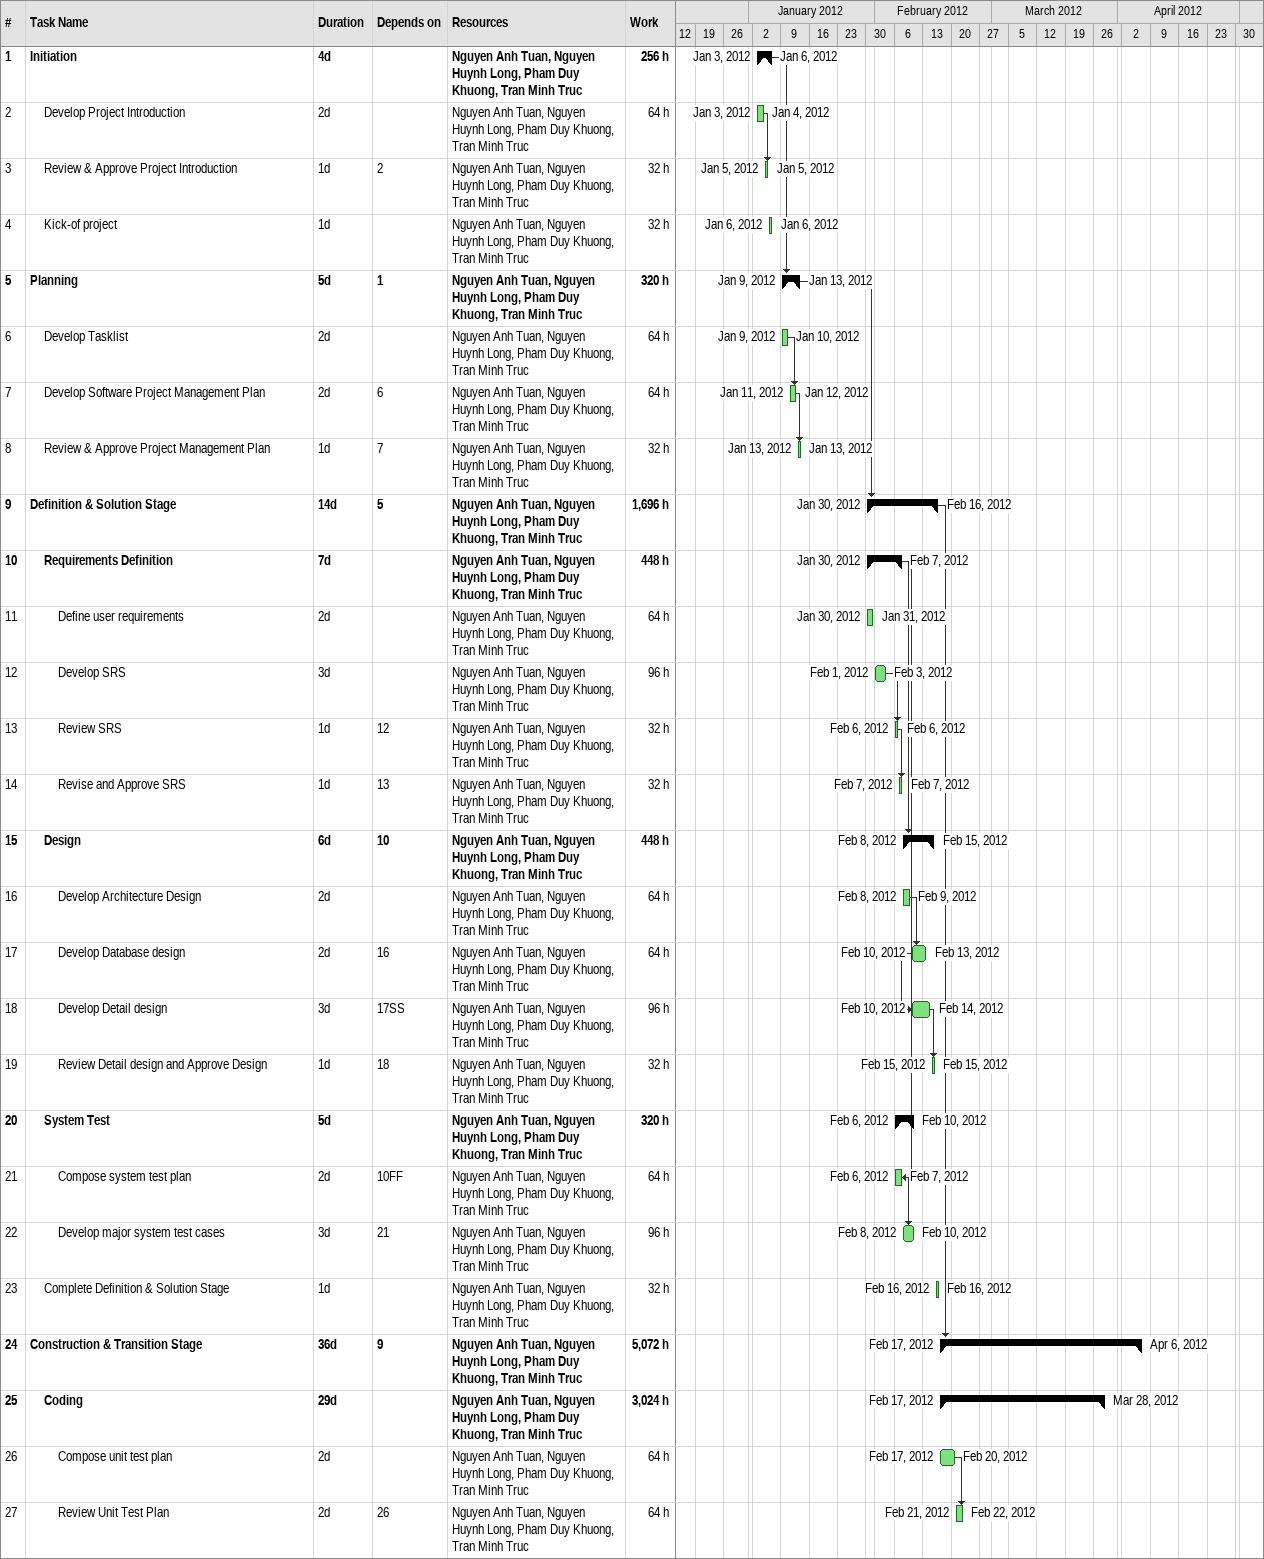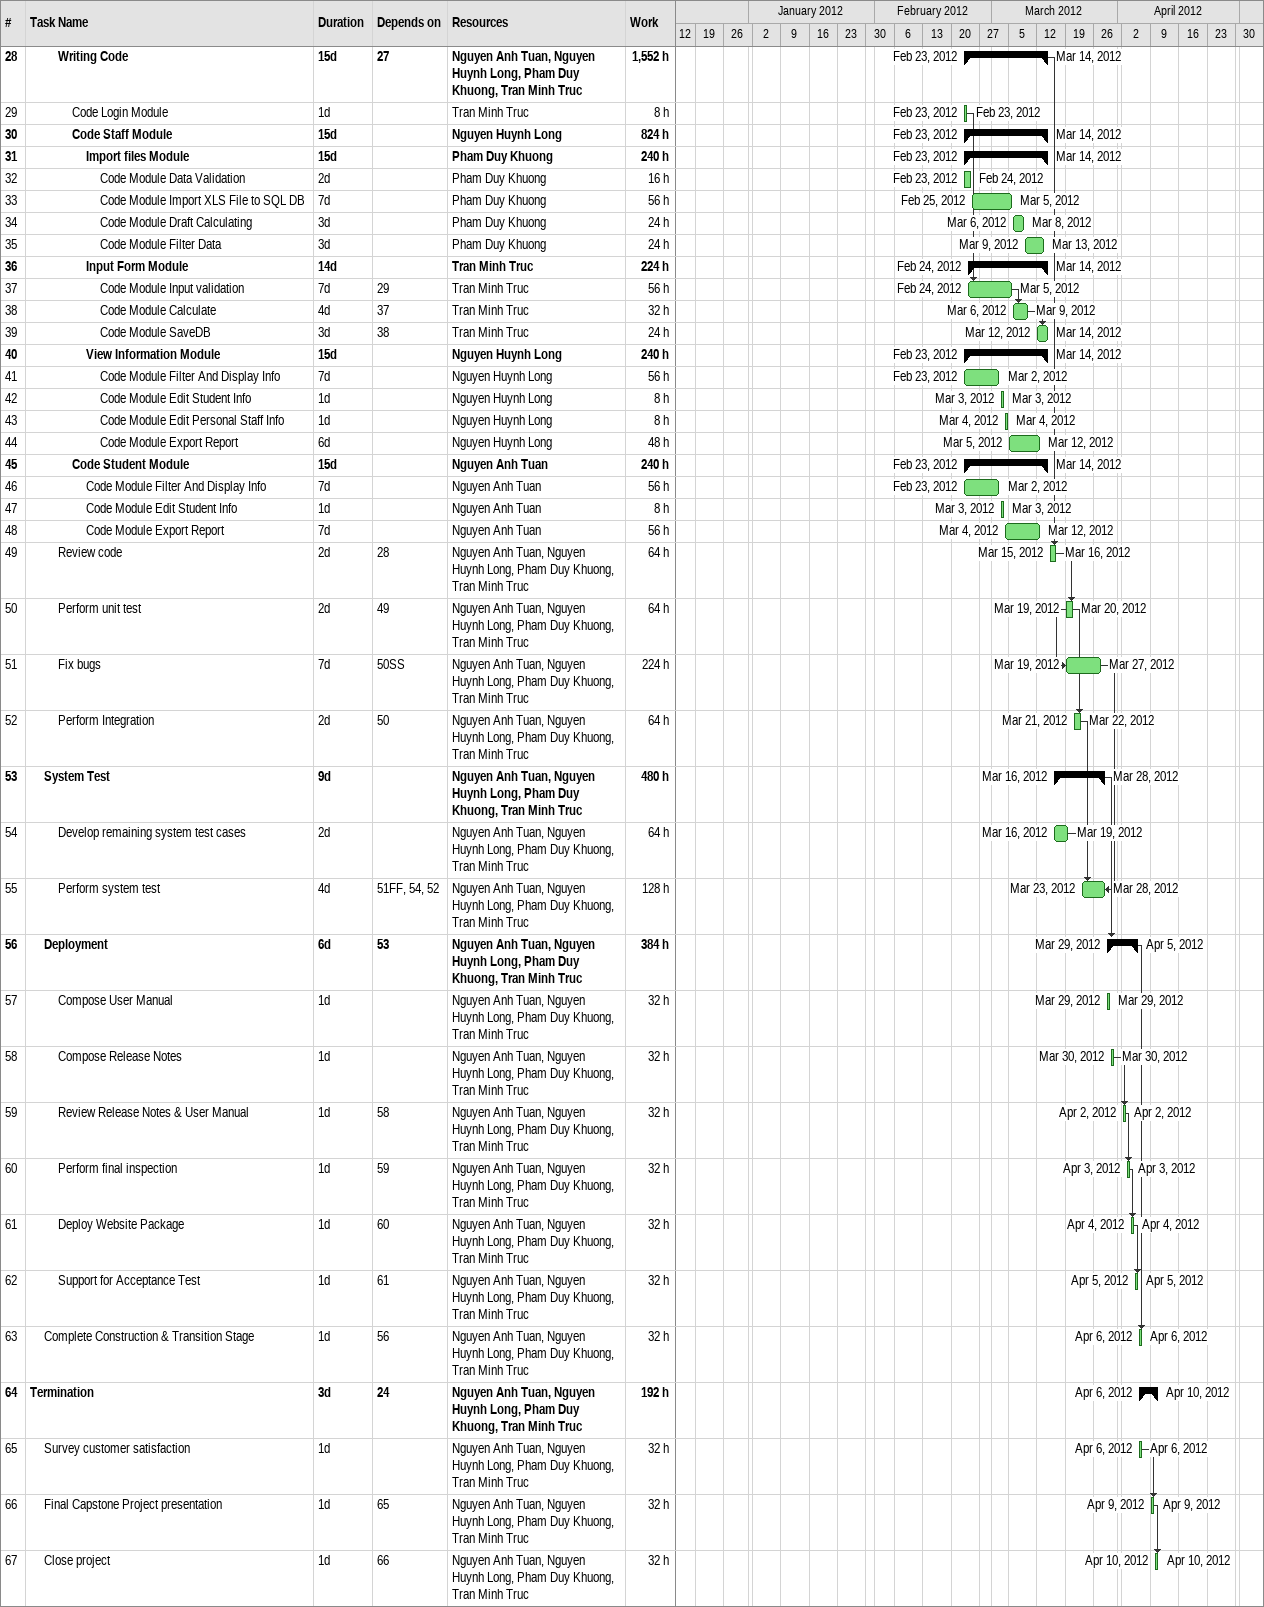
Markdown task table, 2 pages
| ID | Level | Task | Duration | Start | Finish | Predecessors | Resources | Work (h) |
|---|---|---|---|---|---|---|---|---|
| 1 | 1 | **Initiation** | 4d | 2012-01-03 | 2012-01-06 |  | Nguyen Anh Tuan, Nguyen Huynh Long, Pham Duy Khuong, Tran Minh Truc | 256 |
| 2 | 2 | Develop Project Introduction | 2d | 2012-01-03 | 2012-01-04 |  | Nguyen Anh Tuan, Nguyen Huynh Long, Pham Duy Khuong, Tran Minh Truc | 64 |
| 3 | 2 | Review & Approve Project Introduction | 1d | 2012-01-05 | 2012-01-05 | 2 | Nguyen Anh Tuan, Nguyen Huynh Long, Pham Duy Khuong, Tran Minh Truc | 32 |
| 4 | 2 | Kick-of project | 1d | 2012-01-06 | 2012-01-06 |  | Nguyen Anh Tuan, Nguyen Huynh Long, Pham Duy Khuong, Tran Minh Truc | 32 |
| 5 | 1 | **Planning** | 5d | 2012-01-09 | 2012-01-13 | 1 | Nguyen Anh Tuan, Nguyen Huynh Long, Pham Duy Khuong, Tran Minh Truc | 320 |
| 6 | 2 | Develop Tasklist | 2d | 2012-01-09 | 2012-01-10 |  | Nguyen Anh Tuan, Nguyen Huynh Long, Pham Duy Khuong, Tran Minh Truc | 64 |
| 7 | 2 | Develop Software Project Management Plan | 2d | 2012-01-11 | 2012-01-12 | 6 | Nguyen Anh Tuan, Nguyen Huynh Long, Pham Duy Khuong, Tran Minh Truc | 64 |
| 8 | 2 | Review & Approve Project Management Plan | 1d | 2012-01-13 | 2012-01-13 | 7 | Nguyen Anh Tuan, Nguyen Huynh Long, Pham Duy Khuong, Tran Minh Truc | 32 |
| 9 | 1 | **Definition & Solution Stage** | 14d | 2012-01-30 | 2012-02-16 | 5 | Nguyen Anh Tuan, Nguyen Huynh Long, Pham Duy Khuong, Tran Minh Truc | 1696 |
| 10 | 2 | **Requirements Definition** | 7d | 2012-01-30 | 2012-02-07 |  | Nguyen Anh Tuan, Nguyen Huynh Long, Pham Duy Khuong, Tran Minh Truc | 448 |
| 11 | 3 | Define user requirements | 2d | 2012-01-30 | 2012-01-31 |  | Nguyen Anh Tuan, Nguyen Huynh Long, Pham Duy Khuong, Tran Minh Truc | 64 |
| 12 | 3 | Develop SRS | 3d | 2012-02-01 | 2012-02-03 |  | Nguyen Anh Tuan, Nguyen Huynh Long, Pham Duy Khuong, Tran Minh Truc | 96 |
| 13 | 3 | Review SRS | 1d | 2012-02-06 | 2012-02-06 | 12 | Nguyen Anh Tuan, Nguyen Huynh Long, Pham Duy Khuong, Tran Minh Truc | 32 |
| 14 | 3 | Revise and Approve SRS | 1d | 2012-02-07 | 2012-02-07 | 13 | Nguyen Anh Tuan, Nguyen Huynh Long, Pham Duy Khuong, Tran Minh Truc | 32 |
| 15 | 2 | **Design** | 6d | 2012-02-08 | 2012-02-15 | 10 | Nguyen Anh Tuan, Nguyen Huynh Long, Pham Duy Khuong, Tran Minh Truc | 448 |
| 16 | 3 | Develop Architecture Design | 2d | 2012-02-08 | 2012-02-09 |  | Nguyen Anh Tuan, Nguyen Huynh Long, Pham Duy Khuong, Tran Minh Truc | 64 |
| 17 | 3 | Develop Database design | 2d | 2012-02-10 | 2012-02-13 | 16 | Nguyen Anh Tuan, Nguyen Huynh Long, Pham Duy Khuong, Tran Minh Truc | 64 |
| 18 | 3 | Develop Detail design | 3d | 2012-02-10 | 2012-02-14 | 17SS | Nguyen Anh Tuan, Nguyen Huynh Long, Pham Duy Khuong, Tran Minh Truc | 96 |
| 19 | 3 | Review Detail design and Approve Design | 1d | 2012-02-15 | 2012-02-15 | 18 | Nguyen Anh Tuan, Nguyen Huynh Long, Pham Duy Khuong, Tran Minh Truc | 32 |
| 20 | 2 | **System Test** | 5d | 2012-02-06 | 2012-02-10 |  | Nguyen Anh Tuan, Nguyen Huynh Long, Pham Duy Khuong, Tran Minh Truc | 320 |
| 21 | 3 | Compose system test plan | 2d | 2012-02-06 | 2012-02-07 | 10FF | Nguyen Anh Tuan, Nguyen Huynh Long, Pham Duy Khuong, Tran Minh Truc | 64 |
| 22 | 3 | Develop major system test cases | 3d | 2012-02-08 | 2012-02-10 | 21 | Nguyen Anh Tuan, Nguyen Huynh Long, Pham Duy Khuong, Tran Minh Truc | 96 |
| 23 | 2 | Complete Definition & Solution Stage | 1d | 2012-02-16 | 2012-02-16 |  | Nguyen Anh Tuan, Nguyen Huynh Long, Pham Duy Khuong, Tran Minh Truc | 32 |
| 24 | 1 | **Construction & Transition Stage** | 36d | 2012-02-17 | 2012-04-06 | 9 | Nguyen Anh Tuan, Nguyen Huynh Long, Pham Duy Khuong, Tran Minh Truc | 5072 |
| 25 | 2 | **Coding** | 29d | 2012-02-17 | 2012-03-28 |  | Nguyen Anh Tuan, Nguyen Huynh Long, Pham Duy Khuong, Tran Minh Truc | 3024 |
| 26 | 3 | Compose unit test plan | 2d | 2012-02-17 | 2012-02-20 |  | Nguyen Anh Tuan, Nguyen Huynh Long, Pham Duy Khuong, Tran Minh Truc | 64 |
| 27 | 3 | Review Unit Test Plan | 2d | 2012-02-21 | 2012-02-22 | 26 | Nguyen Anh Tuan, Nguyen Huynh Long, Pham Duy Khuong, Tran Minh Truc | 64 |
| 28 | 3 | **Writing Code** | 15d | 2012-02-23 | 2012-03-14 | 27 | Nguyen Anh Tuan, Nguyen Huynh Long, Pham Duy Khuong, Tran Minh Truc | 1552 |
| 29 | 4 | Code Login Module | 1d | 2012-02-23 | 2012-02-23 |  | Tran Minh Truc | 8 |
| 30 | 4 | **Code Staff Module** | 15d | 2012-02-23 | 2012-03-14 |  | Nguyen Huynh Long | 824 |
| 31 | 5 | **Import files Module** | 15d | 2012-02-23 | 2012-03-14 |  | Pham Duy Khuong | 240 |
| 32 | 6 | Code Module Data Validation | 2d | 2012-02-23 | 2012-02-24 |  | Pham Duy Khuong | 16 |
| 33 | 6 | Code Module Import XLS File to SQL DB | 7d | 2012-02-25 | 2012-03-05 |  | Pham Duy Khuong | 56 |
| 34 | 6 | Code Module Draft Calculating | 3d | 2012-03-06 | 2012-03-08 |  | Pham Duy Khuong | 24 |
| 35 | 6 | Code Module Filter Data | 3d | 2012-03-09 | 2012-03-13 |  | Pham Duy Khuong | 24 |
| 36 | 5 | **Input Form Module** | 14d | 2012-02-24 | 2012-03-14 |  | Tran Minh Truc | 224 |
| 37 | 6 | Code Module Input validation | 7d | 2012-02-24 | 2012-03-05 | 29 | Tran Minh Truc | 56 |
| 38 | 6 | Code Module Calculate | 4d | 2012-03-06 | 2012-03-09 | 37 | Tran Minh Truc | 32 |
| 39 | 6 | Code Module SaveDB | 3d | 2012-03-12 | 2012-03-14 | 38 | Tran Minh Truc | 24 |
| 40 | 5 | **View Information Module** | 15d | 2012-02-23 | 2012-03-14 |  | Nguyen Huynh Long | 240 |
| 41 | 6 | Code Module Filter And Display Info | 7d | 2012-02-23 | 2012-03-02 |  | Nguyen Huynh Long | 56 |
| 42 | 6 | Code Module Edit Student Info | 1d | 2012-03-03 | 2012-03-03 |  | Nguyen Huynh Long | 8 |
| 43 | 6 | Code Module Edit Personal Staff Info | 1d | 2012-03-04 | 2012-03-04 |  | Nguyen Huynh Long | 8 |
| 44 | 6 | Code Module Export Report | 6d | 2012-03-05 | 2012-03-12 |  | Nguyen Huynh Long | 48 |
| 45 | 4 | **Code Student Module** | 15d | 2012-02-23 | 2012-03-14 |  | Nguyen Anh Tuan | 240 |
| 46 | 5 | Code Module Filter And Display Info | 7d | 2012-02-23 | 2012-03-02 |  | Nguyen Anh Tuan | 56 |
| 47 | 5 | Code Module Edit Student Info | 1d | 2012-03-03 | 2012-03-03 |  | Nguyen Anh Tuan | 8 |
| 48 | 5 | Code Module Export Report | 7d | 2012-03-04 | 2012-03-12 |  | Nguyen Anh Tuan | 56 |
| 49 | 3 | Review code | 2d | 2012-03-15 | 2012-03-16 | 28 | Nguyen Anh Tuan, Nguyen Huynh Long, Pham Duy Khuong, Tran Minh Truc | 64 |
| 50 | 3 | Perform unit test | 2d | 2012-03-19 | 2012-03-20 | 49 | Nguyen Anh Tuan, Nguyen Huynh Long, Pham Duy Khuong, Tran Minh Truc | 64 |
| 51 | 3 | Fix bugs | 7d | 2012-03-19 | 2012-03-27 | 50SS | Nguyen Anh Tuan, Nguyen Huynh Long, Pham Duy Khuong, Tran Minh Truc | 224 |
| 52 | 3 | Perform Integration | 2d | 2012-03-21 | 2012-03-22 | 50 | Nguyen Anh Tuan, Nguyen Huynh Long, Pham Duy Khuong, Tran Minh Truc | 64 |
| 53 | 2 | **System Test** | 9d | 2012-03-16 | 2012-03-28 |  | Nguyen Anh Tuan, Nguyen Huynh Long, Pham Duy Khuong, Tran Minh Truc | 480 |
| 54 | 3 | Develop remaining system test cases | 2d | 2012-03-16 | 2012-03-19 |  | Nguyen Anh Tuan, Nguyen Huynh Long, Pham Duy Khuong, Tran Minh Truc | 64 |
| 55 | 3 | Perform system test | 4d | 2012-03-23 | 2012-03-28 | 51FF, 54, 52 | Nguyen Anh Tuan, Nguyen Huynh Long, Pham Duy Khuong, Tran Minh Truc | 128 |
| 56 | 2 | **Deployment** | 6d | 2012-03-29 | 2012-04-05 | 53 | Nguyen Anh Tuan, Nguyen Huynh Long, Pham Duy Khuong, Tran Minh Truc | 384 |
| 57 | 3 | Compose User Manual | 1d | 2012-03-29 | 2012-03-29 |  | Nguyen Anh Tuan, Nguyen Huynh Long, Pham Duy Khuong, Tran Minh Truc | 32 |
| 58 | 3 | Compose Release Notes | 1d | 2012-03-30 | 2012-03-30 |  | Nguyen Anh Tuan, Nguyen Huynh Long, Pham Duy Khuong, Tran Minh Truc | 32 |
| 59 | 3 | Review Release Notes & User Manual | 1d | 2012-04-02 | 2012-04-02 | 58 | Nguyen Anh Tuan, Nguyen Huynh Long, Pham Duy Khuong, Tran Minh Truc | 32 |
| 60 | 3 | Perform final inspection | 1d | 2012-04-03 | 2012-04-03 | 59 | Nguyen Anh Tuan, Nguyen Huynh Long, Pham Duy Khuong, Tran Minh Truc | 32 |
| 61 | 3 | Deploy Website Package | 1d | 2012-04-04 | 2012-04-04 | 60 | Nguyen Anh Tuan, Nguyen Huynh Long, Pham Duy Khuong, Tran Minh Truc | 32 |
| 62 | 3 | Support for Acceptance Test | 1d | 2012-04-05 | 2012-04-05 | 61 | Nguyen Anh Tuan, Nguyen Huynh Long, Pham Duy Khuong, Tran Minh Truc | 32 |
| 63 | 2 | Complete Construction & Transition Stage | 1d | 2012-04-06 | 2012-04-06 | 56 | Nguyen Anh Tuan, Nguyen Huynh Long, Pham Duy Khuong, Tran Minh Truc | 32 |
| 64 | 1 | **Termination** | 3d | 2012-04-06 | 2012-04-10 | 24 | Nguyen Anh Tuan, Nguyen Huynh Long, Pham Duy Khuong, Tran Minh Truc | 192 |
| 65 | 2 | Survey customer satisfaction | 1d | 2012-04-06 | 2012-04-06 |  | Nguyen Anh Tuan, Nguyen Huynh Long, Pham Duy Khuong, Tran Minh Truc | 32 |
| 66 | 2 | Final Capstone Project presentation | 1d | 2012-04-09 | 2012-04-09 | 65 | Nguyen Anh Tuan, Nguyen Huynh Long, Pham Duy Khuong, Tran Minh Truc | 32 |
| 67 | 2 | Close project | 1d | 2012-04-10 | 2012-04-10 | 66 | Nguyen Anh Tuan, Nguyen Huynh Long, Pham Duy Khuong, Tran Minh Truc | 32 |
